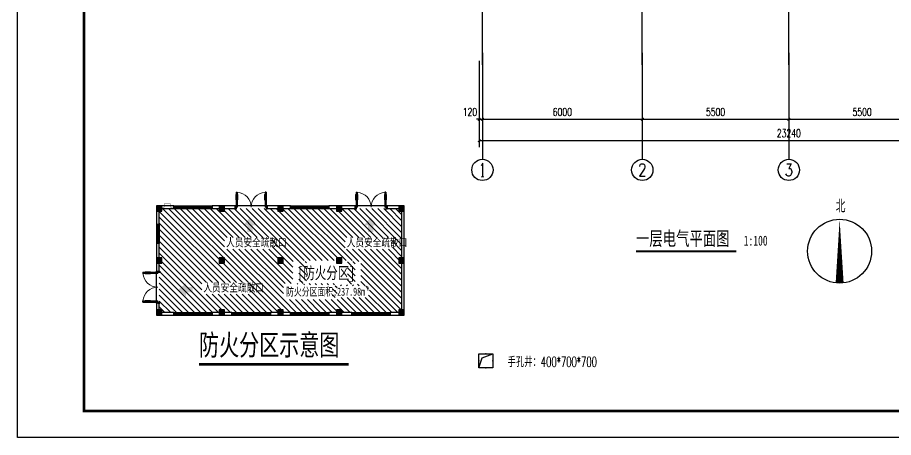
# Model space of a CAD drawing. Extents: x 1885024 to 2564215, y 18598004 to 18764795.
# Drawn here: x 2430829 to 2463707, y 18661881 to 18677653 of the extents above; entities that cross this region are included whole.
import ezdxf
from ezdxf.enums import TextEntityAlignment as Align

# ---------------------------------------------------------------- set-up
doc = ezdxf.new("R2010")
doc.units = 0
doc.header["$LTSCALE"] = 1000
doc.header["$MEASUREMENT"] = 0
doc.linetypes.add('DOTE', pattern=[2.42, 2, -0.2, 0.02, -0.2])
doc.layers.get('Defpoints').update_dxf_attribs({"color": 250})
for name, color, linetype in [('0 - 填充', 251, 'Continuous'), ('00-人防文字', 140, 'Continuous'), ('AXIS_TEXT', 7, 'Continuous'), ('AXIS_外部', 171, 'Continuous'), ('COLUMN', 2, 'Continuous'), ('DIM_SYMB', 165, 'Continuous'), ('DOTE', 1, 'DOTE'), ('EQUIP-动力', 3, 'Continuous'), ('PUB_HATCH', 8, 'Continuous'), ('PUB_TEXT', 7, 'Continuous'), ('TEL_TEXT', 7, 'Continuous'), ('TK', 4, 'Continuous'), ('WALL', 9, 'Continuous'), ('WINDOW', 140, 'Continuous'), ('文字索引线', 74, 'Continuous')]:
    doc.layers.add(name, color=color, linetype=linetype)
doc.styles.add('_TCH_AXIS', font='COMPLEX', dxfattribs={"bigfont": 'GBCBIG'})
doc.styles.add('_TCH_DIM', font='SIMPLEX', dxfattribs={"bigfont": 'GBCBIG'})
doc.styles.add('_TCH_DIM_T3', font='SIMPLEX', dxfattribs={"width": 0.705882, "bigfont": 'GBCBIG'})
doc.styles.add('_TEL_DIM', font='SIMPLEX', dxfattribs={"width": 0.6, "height": 3.5, "bigfont": 'HZTXT'})
doc.styles.add('COMPLEX', font='COMPLEX')
doc.styles.add('HT', font='simhei.ttf', dxfattribs={"width": 0.7})
doc.styles.add('房间名称', font='SIMPLEX', dxfattribs={"width": 0.8, "bigfont": 'HZTXT'})
doc.dimstyles.new('_TCH_ARCH&&100', dxfattribs={"dimtxt": 297.5, "dimasz": 100, "dimexe": 250, "dimexo": 300, "dimgap": 126.25, "dimtad": 1, "dimdec": 0, "dimzin": 0, "dimdsep": 46, "dimtxsty": '_TCH_DIM_T3', "dimblk": 'ARCHTICK', "dimcen": 0.09, "dimclrt": 7, "dimazin": 2, "dimtfac": 1, "dimtdec": 0, "dimtix": 1, "dimtmove": 2, "dimatfit": 3, "dimfxl": 0, "dimtolj": 1, "dimtzin": 0, "dimarcsym": 0})

# ---------------------------------------------------------------- blocks, each defined once
blk = doc.blocks.new('$WINLIB2D$00000001')
for p, q in [((-0.5, 0.5), (0.5, 0.5)), ((-0.5, 0.5), (-0.5, -0.5)), ((0.5, -0.5), (0.5, 0.5)), ((0.5, 0.167), (-0.5, 0.167)), ((0.5, -0.167), (-0.5, -0.167)), ((-0.5, -0.5), (0.5, -0.5))]:
    blk.add_line(p, q)
blk = doc.blocks.new('$DorLib2D$00000011')
at = {"lineweight": 13}
for p, q in [((-0.483, 0.396), (-0.483, 0.235)), ((-0.417, 0.396), (-0.417, 0.235)), ((0.417, 0.396), (0.417, 0.235)), ((0.483, 0.396), (0.483, 0.235))]:
    blk.add_line(p, q, dxfattribs=at)
for p, q in [((-0.483, 0.396), (-0.467, 0.396)), ((-0.467, 0.471), (-0.467, -0.062)), ((-0.467, 0.471), (-0.433, 0.471)), ((-0.433, 0.471), (-0.433, 0.004)), ((-0.417, 0.396), (-0.433, 0.396)), ((0.417, 0.396), (0.433, 0.396)), ((0.433, 0.471), (0.433, 0.004)), ((0.467, 0.471), (0.433, 0.471)), ((0.467, 0.471), (0.467, -0.062)), ((0.483, 0.396), (0.467, 0.396)), ((-0.5, 0.004), (-0.433, 0.004)), ((-0.5, 0.004), (-0.5, -0.062)), ((-0.483, 0.235), (-0.467, 0.235)), ((-0.417, 0.235), (-0.433, 0.235)), ((0.417, 0.235), (0.433, 0.235)), ((0.5, 0.004), (0.433, 0.004)), ((0.483, 0.235), (0.467, 0.235)), ((0.5, 0.004), (0.5, -0.062)), ((-0.5, -0.062), (-0.467, -0.062)), ((0.5, -0.062), (0.467, -0.062))]:
    blk.add_line(p, q)
for centre, start, end in [((-0.467, 0.004), 0, 85.904), ((0.467, 0.004), 94.096, 180)]:
    blk.add_arc(centre, 0.467, start, end, dxfattribs=at)
blk = doc.blocks.new('_FZH')
blk.add_lwpolyline([(-0.5, -0.5), (0.5, -0.5), (0.5, 0.5), (-0.5, 0.5)], close=True)
at = {"layer": 'PUB_HATCH'}
blk.add_solid([(-0.5, -0.5), (0.5, -0.5), (-0.5, 0.5), (0.5, 0.5)], dxfattribs=at)
blk = doc.blocks.new('3454')
at = {"color": 1, "const_width": 30}
blk.add_lwpolyline([(2386319, 18651591), (2386519, 18651591), (2386519, 18651911), (2387119, 18651911), (2387119, 18651591), (2387319, 18651591)], dxfattribs=at)
at = {"layer": 'WALL', "color": 1}
for p, q in [((2385819, 18651591), (2385819, 18651591)), ((2386004, 18651591), (2386004, 18651591)), ((2386189, 18651591), (2386189, 18651591)), ((2387439, 18651711), (2386319, 18651711)), ((2386319, 18651471), (2387439, 18651471)), ((2387439, 18651471), (2387439, 18651711)), ((2391689, 18651711), (2391039, 18651711)), ((2391039, 18651711), (2391039, 18651471)), ((2391039, 18651471), (2391689, 18651471)), ((2393189, 18651711), (2392189, 18651711)), ((2392189, 18651471), (2393189, 18651471)), ((2393189, 18651471), (2393189, 18651711)), ((2397189, 18651711), (2396189, 18651711)), ((2396189, 18651711), (2396189, 18651471)), ((2396189, 18651471), (2397189, 18651471)), ((2398389, 18651711), (2397689, 18651711)), ((2397689, 18651471), (2398389, 18651471)), ((2398389, 18651471), (2398389, 18651711)), ((2402689, 18651711), (2401989, 18651711)), ((2401989, 18651711), (2401989, 18651471)), ((2401989, 18651471), (2402689, 18651471)), ((2404439, 18651711), (2403189, 18651711)), ((2403189, 18651471), (2404439, 18651471)), ((2404439, 18651471), (2404439, 18651711)), ((2408559, 18651711), (2407439, 18651711)), ((2407439, 18651711), (2407439, 18651471)), ((2407439, 18651471), (2408559, 18651471)), ((2408689, 18651591), (2408689, 18651591)), ((2408874, 18651591), (2408874, 18651591)), ((2409059, 18651591), (2409059, 18651591)), ((2385819, 18651211), (2385819, 18649991)), ((2386059, 18649991), (2386059, 18651211)), ((2408819, 18646841), (2408819, 18651211)), ((2409059, 18646841), (2409059, 18651211)), ((2385819, 18649991), (2386059, 18649991)), ((2386059, 18648191), (2385819, 18648191)), ((2385819, 18648191), (2385819, 18646841)), ((2386059, 18646841), (2386059, 18648191)), ((2385819, 18646341), (2385819, 18645591)), ((2386059, 18645591), (2386059, 18646341)), ((2408819, 18641971), (2408819, 18646341)), ((2409059, 18641971), (2409059, 18646341)), ((2385819, 18645591), (2386059, 18645591)), ((2386059, 18642591), (2385819, 18642591)), ((2385819, 18642591), (2385819, 18641971)), ((2386059, 18641971), (2386059, 18642591)), ((2385819, 18641591), (2385819, 18641591)), ((2386004, 18641591), (2386004, 18641591)), ((2386189, 18641591), (2386189, 18641591)), ((2387439, 18641711), (2386319, 18641711)), ((2386319, 18641471), (2387439, 18641471)), ((2387439, 18641471), (2387439, 18641711)), ((2391689, 18641711), (2391039, 18641711)), ((2391039, 18641711), (2391039, 18641471)), ((2391039, 18641471), (2391689, 18641471)), ((2392889, 18641711), (2392189, 18641711)), ((2392189, 18641471), (2392889, 18641471)), ((2392889, 18641471), (2392889, 18641711)), ((2397189, 18641711), (2396489, 18641711)), ((2396489, 18641711), (2396489, 18641471)), ((2396489, 18641471), (2397189, 18641471)), ((2398389, 18641711), (2397689, 18641711)), ((2397689, 18641471), (2398389, 18641471)), ((2398389, 18641471), (2398389, 18641711)), ((2402689, 18641711), (2401989, 18641711)), ((2401989, 18641711), (2401989, 18641471)), ((2401989, 18641471), (2402689, 18641471)), ((2404139, 18641711), (2403189, 18641711)), ((2403189, 18641471), (2404139, 18641471)), ((2404139, 18641471), (2404139, 18641711)), ((2408559, 18641711), (2407739, 18641711)), ((2407739, 18641711), (2407739, 18641471)), ((2407739, 18641471), (2408559, 18641471)), ((2408689, 18641591), (2408689, 18641591)), ((2408874, 18641591), (2408874, 18641591)), ((2409059, 18641591), (2409059, 18641591))]:
    blk.add_line(p, q, dxfattribs=at)
at = {"layer": 'WINDOW', "color": 1}
for p, q in [((2396189, 18651711), (2393189, 18651711)), ((2407439, 18651711), (2404439, 18651711)), ((2385819, 18642591), (2385819, 18645591))]:
    blk.add_line(p, q, dxfattribs=at)
at = {"layer": 'COLUMN', "color": 1, "xscale": 500, "yscale": 500, "zscale": 500}
for p in [(2386069, 18651461), (2391939, 18651461), (2397439, 18651461), (2402939, 18651461), (2408809, 18651461), (2386069, 18646591), (2391939, 18646591), (2397439, 18646591), (2402939, 18646591), (2408809, 18646591), (2386069, 18641721), (2391939, 18641721), (2397439, 18641721), (2402939, 18641721), (2408809, 18641721)]:
    blk.add_blockref('_FZH', p, dxfattribs=at)
at = {"layer": 'WINDOW', "color": 1}
for name, p, xscale, yscale, zscale, rotation in [('$DorLib2D$00000011', (2394689, 18651591), -3000, -3000, -3000, 180), ('$DorLib2D$00000011', (2405939, 18651591), -3000, -3000, -3000, 180), ('$WINLIB2D$00000001', (2389239, 18651591), -3600.000000003725, 240, -3600.000000003725, 180), ('$WINLIB2D$00000001', (2400189, 18651591), -3600.000000003725, 240, -3600.000000003725, 180), ('$WINLIB2D$00000001', (2385939, 18649091), -1800, 240, -1800, 90), ('$DorLib2D$00000011', (2385939, 18644091), 3000, 3000, 3000, 90), ('$WINLIB2D$00000001', (2389239, 18641591), -3600.000000003725, -240, -3600.000000003725, 180), ('$WINLIB2D$00000001', (2394689, 18641591), -3600.000000003725, -240, -3600.000000003725, 180), ('$WINLIB2D$00000001', (2400189, 18641591), -3600.000000003725, -240, -3600.000000003725, 180), ('$WINLIB2D$00000001', (2405939, 18641591), -3600.000000003725, -240, -3600.000000003725, 180)]:
    blk.add_blockref(name, p, dxfattribs=dict(at, xscale=xscale, yscale=yscale, zscale=zscale, rotation=rotation))
blk = doc.blocks.new('GeYuanFrame_03172686', base_point=(18.76, 4.34))
at = {"layer": 'TK'}
blk.add_lwpolyline([(18.76, 424.34), (612.76, 424.34), (612.76, 4.34), (18.76, 4.34), (18.76, 424.34)], dxfattribs=at)
at = {"layer": 'TK', "const_width": 1}
blk.add_lwpolyline([(602.76, 414.34), (43.76, 414.34), (43.76, 14.34), (602.76, 14.34)], close=True, dxfattribs=at)
blk = doc.blocks.new('$equip_U$00000071(HSDS170518)')
for p, q in [((-0.626, -0.607), (-0.335, 0.265)), ((-0.335, 0.265), (0.574, 0.593))]:
    blk.add_line(p, q)
blk.add_lwpolyline([(-0.626, 0.593), (0.574, 0.593), (0.574, -0.607), (-0.626, -0.607)], close=True)
for p in [(-0.026, 0.593), (-0.626, -0.007), (-0.026, -0.607), (0.574, -0.007)]:
    blk.add_point(p)
at = {"color": 7, "style": '_TEL_DIM', "flags": 1}
for tag in ['A', 'REMARK']:
    blk.add_attdef(tag, text='', height=0.00002, dxfattribs=at).set_placement((0, 0), align=Align.MIDDLE_CENTER)
blk = doc.blocks.new('_ArchTick')
at = {"color": 0, "linetype": 'ByBlock', "const_width": 0.4}
blk.add_lwpolyline([(-0.5, -0.5), (0.5, 0.5)], dxfattribs=at)
blk = doc.blocks.new('*D142')
at = {"layer": 'AXIS_外部', "color": 0, "lineweight": -2}
for p, q in [((2448159, 18676031), (2448159, 18673581)), ((2448279, 18676031), (2448279, 18673581)), ((2448159, 18673831), (2448059, 18673831)), ((2448159, 18673831), (2448279, 18673831)), ((2448279, 18673831), (2448379, 18673831))]:
    blk.add_line(p, q, dxfattribs=at)
at = {"layer": 'Defpoints', "color": 0}
for p in [(2448159, 18676331), (2448279, 18676331), (2448279, 18673831)]:
    blk.add_point(p, dxfattribs=at)
at = {"layer": 'AXIS_外部', "color": 0, "lineweight": -2, "xscale": 100, "yscale": 100, "zscale": 100}
blk.add_blockref('_ArchTick', (2448159, 18673831), dxfattribs=at)
at = {"layer": 'AXIS_外部', "color": 0, "lineweight": -2, "xscale": 100, "yscale": 100, "zscale": 100, "rotation": 180}
blk.add_blockref('_ArchTick', (2448279, 18673831), dxfattribs=at)
at = {"layer": 'AXIS_外部', "color": 7, "insert": (2447809, 18674106), "char_height": 297.5, "attachment_point": 5, "style": '_TCH_DIM_T3'}
blk.add_mtext('\\A1;120', dxfattribs=at)
blk = doc.blocks.new('*D143')
at = {"layer": 'AXIS_外部', "color": 0, "lineweight": -2}
for p, q in [((2448279, 18676031), (2448279, 18673581)), ((2454279, 18676031), (2454279, 18673581)), ((2448279, 18673831), (2454279, 18673831))]:
    blk.add_line(p, q, dxfattribs=at)
at = {"layer": 'Defpoints', "color": 0}
for p in [(2448279, 18676331), (2454279, 18676331), (2454279, 18673831)]:
    blk.add_point(p, dxfattribs=at)
at = {"layer": 'AXIS_外部', "color": 0, "lineweight": -2, "xscale": 100, "yscale": 100, "zscale": 100, "rotation": 180}
blk.add_blockref('_ArchTick', (2448279, 18673831), dxfattribs=at)
at = {"layer": 'AXIS_外部', "color": 0, "lineweight": -2, "xscale": 100, "yscale": 100, "zscale": 100}
blk.add_blockref('_ArchTick', (2454279, 18673831), dxfattribs=at)
at = {"layer": 'AXIS_外部', "color": 7, "insert": (2451279, 18674106), "char_height": 297.5, "attachment_point": 5, "style": '_TCH_DIM_T3'}
blk.add_mtext('\\A1;6000', dxfattribs=at)
blk = doc.blocks.new('*D144')
at = {"layer": 'AXIS_外部', "color": 0, "lineweight": -2}
for p, q in [((2454279, 18676031), (2454279, 18673581)), ((2459779, 18676031), (2459779, 18673581)), ((2454279, 18673831), (2459779, 18673831))]:
    blk.add_line(p, q, dxfattribs=at)
at = {"layer": 'Defpoints', "color": 0}
for p in [(2454279, 18676331), (2459779, 18676331), (2459779, 18673831)]:
    blk.add_point(p, dxfattribs=at)
at = {"layer": 'AXIS_外部', "color": 0, "lineweight": -2, "xscale": 100, "yscale": 100, "zscale": 100, "rotation": 180}
blk.add_blockref('_ArchTick', (2454279, 18673831), dxfattribs=at)
at = {"layer": 'AXIS_外部', "color": 0, "lineweight": -2, "xscale": 100, "yscale": 100, "zscale": 100}
blk.add_blockref('_ArchTick', (2459779, 18673831), dxfattribs=at)
at = {"layer": 'AXIS_外部', "color": 7, "insert": (2457029, 18674106), "char_height": 297.5, "attachment_point": 5, "style": '_TCH_DIM_T3'}
blk.add_mtext('\\A1;5500', dxfattribs=at)
blk = doc.blocks.new('*D145')
at = {"layer": 'AXIS_外部', "color": 0, "lineweight": -2}
for p, q in [((2459779, 18676031), (2459779, 18673581)), ((2465279, 18676031), (2465279, 18673581)), ((2459779, 18673831), (2465279, 18673831))]:
    blk.add_line(p, q, dxfattribs=at)
at = {"layer": 'Defpoints', "color": 0}
for p in [(2459779, 18676331), (2465279, 18676331), (2465279, 18673831)]:
    blk.add_point(p, dxfattribs=at)
at = {"layer": 'AXIS_外部', "color": 0, "lineweight": -2, "xscale": 100, "yscale": 100, "zscale": 100, "rotation": 180}
blk.add_blockref('_ArchTick', (2459779, 18673831), dxfattribs=at)
at = {"layer": 'AXIS_外部', "color": 0, "lineweight": -2, "xscale": 100, "yscale": 100, "zscale": 100}
blk.add_blockref('_ArchTick', (2465279, 18673831), dxfattribs=at)
at = {"layer": 'AXIS_外部', "color": 7, "insert": (2462529, 18674106), "char_height": 297.5, "attachment_point": 5, "style": '_TCH_DIM_T3'}
blk.add_mtext('\\A1;5500', dxfattribs=at)
blk = doc.blocks.new('*D148')
at = {"layer": 'AXIS_外部', "color": 0, "lineweight": -2}
for p, q in [((2448159, 18676031), (2448159, 18672781)), ((2471399, 18676031), (2471399, 18672781)), ((2448159, 18673031), (2471399, 18673031))]:
    blk.add_line(p, q, dxfattribs=at)
at = {"layer": 'Defpoints', "color": 0}
for p in [(2448159, 18676331), (2471399, 18676331), (2471399, 18673031)]:
    blk.add_point(p, dxfattribs=at)
at = {"layer": 'AXIS_外部', "color": 0, "lineweight": -2, "xscale": 100, "yscale": 100, "zscale": 100, "rotation": 180}
blk.add_blockref('_ArchTick', (2448159, 18673031), dxfattribs=at)
at = {"layer": 'AXIS_外部', "color": 0, "lineweight": -2, "xscale": 100, "yscale": 100, "zscale": 100}
blk.add_blockref('_ArchTick', (2471399, 18673031), dxfattribs=at)
at = {"layer": 'AXIS_外部', "color": 7, "insert": (2459779, 18673306), "char_height": 297.5, "attachment_point": 5, "style": '_TCH_DIM_T3'}
blk.add_mtext('\\A1;23240', dxfattribs=at)
blk = doc.blocks.new('_AXISO')
blk.add_circle((0, 0), 0.5)
at = {"layer": 'AXIS_TEXT', "style": 'COMPLEX', "width": 1.041667}
blk.add_attdef('A', text='', height=0.56, dxfattribs=at).set_placement((-0.25, -0.28), (0.25, -0.28), align=Align.FIT)

msp = doc.modelspace()

# ---------------------------------------------------------------- hatches: boundary and pattern name
at = {"layer": '0 - 填充'}
h = msp.add_hatch(dxfattribs=at)
h.set_pattern_fill('ANSI31', color=256, scale=100, angle=270, style=0)
h.set_pattern_definition([(315, (0, 0), (112.2532015, 112.2532015), [])])
h.paths.add_polyline_path([(2436146.7, 18670479.3), (2445246.7, 18670479.3), (2445246.7, 18666575.3), (2436146.7, 18666575.3)])
h.paths.add_polyline_path([(2438598, 18668953.5), (2440378.4, 18668953.5), (2440378.4, 18669396.4), (2438598, 18669396.4)], flags=16)
h.paths.add_polyline_path([(2437742.5, 18667258.8), (2439522.9, 18667258.8), (2439522.9, 18667701.7), (2437742.5, 18667701.7)], flags=16)
edge = h.paths.add_edge_path(flags=16)
edge.add_line((2441167.6, 18667642.6), (2441676.7, 18667642.6))
edge.add_line((2441676.7, 18667642.6), (2441676.7, 18668489.5))
edge.add_line((2441676.7, 18668489.5), (2441167.6, 18668489.5))
edge.add_line((2441167.6, 18668489.5), (2441167.6, 18667642.6))
edge.add_line((2441384.3, 18667614.8), (2443501.5, 18667614.8))
edge.add_line((2443501.5, 18667614.8), (2443501.5, 18668522.4))
edge.add_line((2443501.5, 18668522.4), (2441384.3, 18668522.4))
edge.add_line((2441384.3, 18668522.4), (2441384.3, 18667614.8))
edge.add_line((2443209.1, 18667642.6), (2443718.3, 18667642.6))
edge.add_line((2443718.3, 18667642.6), (2443718.3, 18668489.5))
edge.add_line((2443718.3, 18668489.5), (2443209.1, 18668489.5))
edge.add_line((2443209.1, 18668489.5), (2443209.1, 18667642.6))
edge = h.paths.add_edge_path(flags=16)
edge.add_line((2440807.7, 18667058.8), (2442824.1, 18667058.8))
edge.add_line((2442824.1, 18667058.8), (2442824.1, 18667663.8))
edge.add_line((2442824.1, 18667663.8), (2440807.7, 18667663.8))
edge.add_line((2440807.7, 18667663.8), (2440807.7, 18667058.8))
edge.add_line((2442648.6, 18667132.2), (2444007.7, 18667132.2))
edge.add_line((2444007.7, 18667132.2), (2444007.7, 18667580.3))
edge.add_line((2444007.7, 18667580.3), (2442648.6, 18667580.3))
edge.add_line((2442648.6, 18667580.3), (2442648.6, 18667132.2))
edge.add_line((2443896.4, 18667370.2), (2444045.4, 18667370.2))
edge.add_line((2444045.4, 18667370.2), (2444045.4, 18667590.4))
edge.add_line((2444045.4, 18667590.4), (2443896.4, 18667590.4))
edge.add_line((2443896.4, 18667590.4), (2443896.4, 18667370.2))
h.paths.add_polyline_path([(2443124.7, 18668953.5), (2444905.1, 18668953.5), (2444905.1, 18669396.4), (2443124.7, 18669396.4)], flags=16)
at = {"layer": '文字索引线'}
for points in [[(2439554.2, 18670148.2), (2439804.2, 18669848.2), (2439654.2, 18669848.2), (2439654.2, 18669598.2), (2439454.2, 18669598.2), (2439454.2, 18669848.2), (2439304.2, 18669848.2)], [(2444080.9, 18670148.2), (2444330.9, 18669848.2), (2444180.9, 18669848.2), (2444180.9, 18669598.2), (2443980.9, 18669598.2), (2443980.9, 18669848.2), (2443830.9, 18669848.2)], [(2436858.4, 18667427.5), (2437158.4, 18667677.5), (2437158.4, 18667527.5), (2437408.4, 18667527.5), (2437408.4, 18667327.5), (2437158.4, 18667327.5), (2437158.4, 18667177.5)]]:
    msp.add_hatch(color=256, dxfattribs=at).paths.add_polyline_path(points)

# ---------------------------------------------------------------- linework, layer by layer
at = {"layer": 'AXIS_外部'}
for p, q in [((2448279.3, 18676331.2), (2448279.3, 18672331.2)), ((2454279.3, 18676331.2), (2454279.3, 18672331.2)), ((2459779.3, 18676331.2), (2459779.3, 18672331.2))]:
    msp.add_line(p, q, dxfattribs=at)
at = {"layer": 'DIM_SYMB'}
msp.add_lwpolyline([(2461685.3, 18667677.4, 300, 0, 0), (2461685.3, 18670077.4, 0, 0, 0)], format="xyseb", dxfattribs=at)
for points, const_width in [([(2454041.7, 18668870.2), (2457808.1, 18668870.2)], 70), ([(2437640.5, 18664632), (2443262.2, 18664632)], 105)]:
    msp.add_lwpolyline(points, dxfattribs=dict(at, const_width=const_width))
msp.add_circle((2461685.3, 18668877.4), 1200, dxfattribs=at)
at = {"layer": 'DOTE', "color": 251}
for p, q in [((2448279.3, 18675881.2), (2448279.3, 18691881.2)), ((2454279.3, 18675881.2), (2454279.3, 18691881.2)), ((2459779.3, 18675881.2), (2459779.3, 18691881.2))]:
    msp.add_line(p, q, dxfattribs=at)

# ---------------------------------------------------------------- block references
for name, p, xscale, yscale, zscale in [('GeYuanFrame_03172686', (2430829.3, 18661881.2), 100, 100, 100), ('3454', (1481723.2, 11209891), 0.4, 0.4, 0.4)]:
    msp.add_blockref(name, p, dxfattribs=dict(xscale=xscale, yscale=yscale, zscale=zscale))
at = {"layer": 'AXIS_外部'}
ref = msp.add_blockref('_AXISO', (2448279.3, 18671931.2), dxfattribs=dict(at, xscale=800, yscale=800, zscale=800))
ref.add_attrib('A', '1', dxfattribs={"layer": 'AXIS_TEXT', "height": 514.7, "style": '_TCH_AXIS'}).set_placement((2448169, 18671673.8), (2448389.6, 18671673.8), align=Align.FIT)
ref = msp.add_blockref('_AXISO', (2454279.3, 18671931.2), dxfattribs=dict(at, xscale=800, yscale=800, zscale=800))
ref.add_attrib('A', '2', dxfattribs={"layer": 'AXIS_TEXT', "height": 465.9, "style": '_TCH_AXIS'}).set_placement((2454124, 18671698.2), (2454434.6, 18671698.2), align=Align.FIT)
ref = msp.add_blockref('_AXISO', (2459779.3, 18671931.2), dxfattribs=dict(at, xscale=800, yscale=800, zscale=800))
ref.add_attrib('A', '3', dxfattribs={"layer": 'AXIS_TEXT', "height": 465.9, "style": '_TCH_AXIS'}).set_placement((2459624, 18671698.2), (2459934.6, 18671698.2), align=Align.FIT)
at = {"layer": 'EQUIP-动力', "xscale": 441, "yscale": 441, "zscale": 441}
msp.add_blockref('$equip_U$00000071(HSDS170518)', (2448421.9, 18664758.6), dxfattribs=at)

# ---------------------------------------------------------------- texts
at = {"layer": '00-人防文字', "style": 'HT', "width": 0.7}
for s, height, p in [('[防火分区]', 450.63, (2441342.4, 18667836.9)), ('防火分区面积:237.98m', 300.422, (2440908.6, 18667206.9)), ('2', 150.2, (2443933.1, 18667406.9))]:
    msp.add_text(s, height=height, dxfattribs=at).set_placement(p)
at = {"layer": 'DIM_SYMB', "color": 7, "style": '_TCH_DIM'}
msp.add_text('北', height=482.3, dxfattribs=at).set_placement((2461541.7, 18670327.4))
at = {"layer": 'DIM_SYMB', "color": 7, "style": 'HT', "width": 0.7}
for s, height, p in [('一层电气平面图', 525.74, (2454041.7, 18669092.9)), ('1:100', 375.53, (2458088.1, 18669087)), ('防火分区示意图', 788.61, (2437640.5, 18664966))]:
    msp.add_text(s, height=height, dxfattribs=at).set_placement(p)
at = {"layer": 'PUB_TEXT', "style": '房间名称', "width": 0.8}
for p in [(2438662.4, 18669025), (2443189.1, 18669025), (2437806.8, 18667330.2)]:
    msp.add_text('人员安全疏散口', height=300, dxfattribs=at).set_placement(p)
at = {"layer": 'TEL_TEXT', "style": '_TEL_DIM', "width": 0.6}
msp.add_text('手孔井：400*700*700', height=385.875, dxfattribs=at).set_placement((2449221.8, 18664529.9))

# ---------------------------------------------------------------- dimensions: what is measured, and where the dimension line sits
at = {"layer": 'AXIS_外部'}
dim = msp.add_linear_dim(base=(2448279.3, 18673831.2), p1=(2448159.3, 18676331.2), p2=(2448279.3, 18676331.2), angle=0, text='120', dimstyle='_TCH_ARCH&&100', dxfattribs=at)
dim.commit()
dim.dimension.update_dxf_attribs({"geometry": '*D142', "text_midpoint": (2447809.3, 18674106.2), "dimtype": 129})
for p1, p2, distance, text, picture, middle in [((2448159.3, 18676331.2), (2471399.3, 18676331.2), -3300, '23240', '*D148', (2459779.3, 18673306.2)), ((2448279.3, 18676331.2), (2454279.3, 18676331.2), -2500, '6000', '*D143', (2451279.3, 18674106.2)), ((2454279.3, 18676331.2), (2459779.3, 18676331.2), -2500, '5500', '*D144', (2457029.3, 18674106.2)), ((2459779.3, 18676331.2), (2465279.3, 18676331.2), -2500, '5500', '*D145', (2462529.3, 18674106.2))]:
    dim = msp.add_aligned_dim(p1=p1, p2=p2, distance=distance, text=text, dimstyle='_TCH_ARCH&&100', dxfattribs=at)
    dim.commit()
    dim.dimension.update_dxf_attribs({"geometry": picture, "text_midpoint": middle})

doc.saveas('drawing.dxf')
